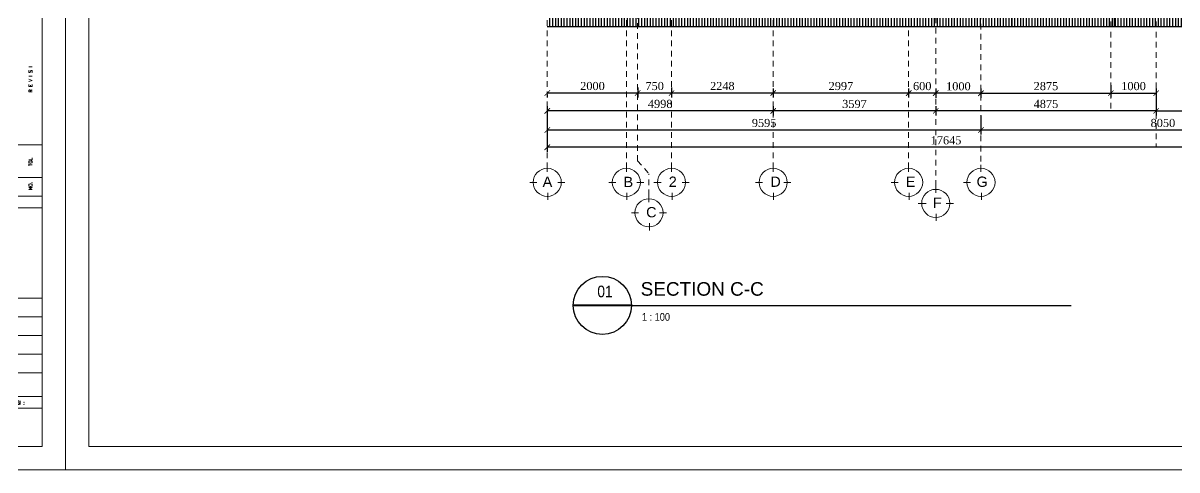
# Model space of a CAD drawing. Header units: millimetres. Extents: x -9564 to 494436, y -140371 to 4257.
# Drawn here: x 348.15 to 373.67, y 101.31 to 111.2 of the extents above; entities that cross this region are included whole.
import ezdxf
from ezdxf.enums import TextEntityAlignment as Align

# ---------------------------------------------------------------- set-up
doc = ezdxf.new("R2010")
doc.units = ezdxf.units.MM
doc.header["$MEASUREMENT"] = 0
doc.linetypes.add('DASHED2', pattern=[0.375, 0.25, -0.125])
doc.linetypes.add('HIDDEN2', pattern=[0.1875, 0.125, -0.0625])
doc.layers.get('DEFPOINTS').update_dxf_attribs({"lineweight": 18})
for name, color, linetype, lineweight in [('09-Arsiran', 8, 'Continuous', 5), ('AS', 8, 'HIDDEN2', 5), ('LEGEND', 1, 'DASHED2', 50), ('XR-KOP A3_MOZART$0$A-TXTKOP', 3, 'Continuous', 5), ('XR-KOP A3_MOZART$0$KOP-A1$0$A-GRSKOP', 1, 'Continuous', 5), ('XR-KOP A3_MOZART$0$KOP-A1$0$A-TXTKOP', 3, 'Continuous', 5)]:
    doc.layers.add(name, color=color, linetype=linetype, lineweight=lineweight)
doc.layers.add('NOT', color=1, linetype='Continuous')
doc.styles.add('HAND', font='ROMAND.SHX', dxfattribs={"width": 0.8, "height": 250})
doc.styles.add('NOTEXT1', font='arial.ttf')
doc.styles.add('NOTEXT2', font='arial.ttf')
doc.styles.add('NOTEXT4', font='arial.ttf')
doc.styles.get("Standard").update_dxf_attribs({"font": 'arial.ttf'})
doc.styles.add('style2', font='times.ttf', dxfattribs={"height": 0.18})
doc.styles.add('XR-KOP A3_MOZART$0$KOP-A1$0$ROMANS', font='romans.shx', dxfattribs={"height": 200})
doc.styles.add('XR-KOP A3_MOZART$0$ROMAND', font='romand.shx', dxfattribs={"height": 2, "bigfont": 'bigfont.shx'})
doc.dimstyles.new('ISO-25', dxfattribs={"dimtxt": 0.18, "dimasz": 0.12, "dimexe": 0.1, "dimexo": 0.1, "dimgap": 0.0625, "dimtad": 1, "dimtoh": 1, "dimdec": 0, "dimlfac": 1000, "dimtxsty": 'style2', "dimblk": 'ARCHTICK', "dimcen": 0.15, "dimclrd": 1, "dimclre": 1, "dimclrt": 4, "dimadec": 0, "dimazin": 0, "dimtfac": 1, "dimtdec": 0, "dimtmove": 0, "dimatfit": 3, "dimldrblk": 'OBLIQUE', "dimfxl": 1, "dimarcsym": 0})

# ---------------------------------------------------------------- blocks, each defined once
blk = doc.blocks.new('aspot')
at = {"layer": '09-Arsiran'}
for p, q in [((110.262, 123.544), (110.262, 123.388)), ((112.012, 123.544), (112.012, 123.388)), ((113.012, 123.544), (113.012, 123.388)), ((115.26, 123.544), (115.26, 123.388)), ((118.257, 123.544), (118.257, 123.388)), ((119.857, 123.544), (119.857, 123.388)), ((109.873, 123.154), (110.029, 123.154)), ((110.496, 123.154), (110.652, 123.154)), ((111.623, 123.154), (111.779, 123.154)), ((112.246, 123.154), (112.402, 123.154)), ((112.623, 123.154), (112.779, 123.154)), ((113.246, 123.154), (113.402, 123.154)), ((114.871, 123.154), (115.026, 123.154)), ((115.493, 123.154), (115.649, 123.154)), ((117.868, 123.154), (118.024, 123.154)), ((118.857, 123.077), (118.857, 122.921)), ((119.468, 123.154), (119.624, 123.154)), ((110.274, 122.921), (110.274, 122.765)), ((112.024, 122.921), (112.024, 122.765)), ((112.512, 122.869), (112.512, 122.714)), ((113.024, 122.921), (113.024, 122.765)), ((115.271, 122.921), (115.271, 122.765)), ((118.269, 122.921), (118.269, 122.765)), ((119.869, 122.921), (119.869, 122.765)), ((118.468, 122.688), (118.624, 122.688)), ((118.491, 122.688), (118.647, 122.688)), ((119.091, 122.688), (119.247, 122.688)), ((112.123, 122.48), (112.279, 122.48)), ((112.746, 122.48), (112.902, 122.48)), ((118.869, 122.454), (118.869, 122.299)), ((112.524, 122.247), (112.524, 122.091))]:
    blk.add_line(p, q, dxfattribs=at)
for centre in [(110.262, 123.154), (112.012, 123.154), (113.012, 123.154), (115.26, 123.154), (118.257, 123.154), (119.857, 123.154), (112.512, 122.48), (118.857, 122.688)]:
    blk.add_circle(centre, 0.311, dxfattribs=at)
at = {"layer": 'AS'}
for p, q in [((110.262, 123.466), (110.262, 140.622)), ((112.012, 123.466), (112.012, 140.622)), ((112.262, 123.628), (112.262, 140.622)), ((113.012, 123.466), (113.012, 140.622)), ((115.26, 123.466), (115.26, 140.622)), ((118.257, 123.466), (118.257, 140.622)), ((118.857, 123.077), (118.857, 140.622)), ((119.857, 123.388), (119.857, 140.622)), ((112.262, 123.628), (112.512, 123.342)), ((112.512, 122.869), (112.512, 123.342))]:
    blk.add_line(p, q, dxfattribs=at)
at = {"layer": '09-Arsiran', "color": 2, "char_height": 0.228, "attachment_point": 1}
for s, insert in [('A', (110.16, 123.282)), ('B', (111.95, 123.277)), ('2', (112.95, 123.282)), ('D', (115.198, 123.282)), ('E', (118.195, 123.282)), ('G', (119.76, 123.282)), ('F', (118.795, 122.815)), ('C', (112.45, 122.607))]:
    blk.add_mtext_dynamic_manual_height_columns(s, width=0.05426, gutter_width=1.14, heights=[0], dxfattribs=dict(at, insert=insert))
blk = doc.blocks.new('_ArchTick')
at = {"color": 0, "linetype": 'ByBlock', "const_width": 0.15}
blk.add_lwpolyline([(-0.5, -0.5), (0.5, 0.5)], dxfattribs=at)
blk = doc.blocks.new('*D141')
at = {"color": 1, "lineweight": -2, "transparency": 16777216}
for p, q in [((591.492, 151.981), (591.492, 151.774)), ((592.492, 151.981), (592.492, 151.774)), ((592.492, 151.874), (591.492, 151.874))]:
    blk.add_line(p, q, dxfattribs=at)
at = {"layer": 'DEFPOINTS', "color": 0, "transparency": 16777216}
for p in [(591.492, 152.081), (592.492, 152.081), (591.492, 151.874)]:
    blk.add_point(p, dxfattribs=at)
at = {"color": 1, "lineweight": -2, "transparency": 16777216, "xscale": 0.12, "yscale": 0.12, "zscale": 0.12, "rotation": 180}
blk.add_blockref('_ArchTick', (591.492, 151.874), dxfattribs=at)
at = {"color": 1, "lineweight": -2, "transparency": 16777216, "xscale": 0.12, "yscale": 0.12, "zscale": 0.12}
blk.add_blockref('_ArchTick', (592.492, 151.874), dxfattribs=at)
at = {"color": 4, "transparency": 16777216, "insert": (591.992, 152.028), "char_height": 0.18, "attachment_point": 5, "style": 'style2'}
blk.add_mtext('1000', dxfattribs=at)
blk = doc.blocks.new('_Oblique')
at = {"color": 0, "linetype": 'ByBlock', "lineweight": -2}
blk.add_line((-0.5, -0.5), (0.5, 0.5), dxfattribs=at)
blk = doc.blocks.new('*D142')
at = {"color": 1, "lineweight": -2, "transparency": 16777216}
for p, q in [((590.892, 151.981), (590.892, 151.777)), ((591.492, 151.981), (591.492, 151.777)), ((591.492, 151.877), (590.892, 151.877))]:
    blk.add_line(p, q, dxfattribs=at)
at = {"layer": 'DEFPOINTS', "color": 0, "transparency": 16777216}
for p in [(590.892, 152.081), (591.492, 152.081), (590.892, 151.877)]:
    blk.add_point(p, dxfattribs=at)
at = {"color": 1, "lineweight": -2, "transparency": 16777216, "xscale": 0.12, "yscale": 0.12, "zscale": 0.12, "rotation": 180}
blk.add_blockref('_ArchTick', (590.892, 151.877), dxfattribs=at)
at = {"color": 1, "lineweight": -2, "transparency": 16777216, "xscale": 0.12, "yscale": 0.12, "zscale": 0.12}
blk.add_blockref('_ArchTick', (591.492, 151.877), dxfattribs=at)
at = {"color": 4, "transparency": 16777216, "insert": (591.192, 152.031), "char_height": 0.18, "attachment_point": 5, "style": 'style2'}
blk.add_mtext('600', dxfattribs=at)
blk = doc.blocks.new('*D143')
at = {"color": 1, "lineweight": -2, "transparency": 16777216}
for p, q in [((587.894, 151.981), (587.894, 151.779)), ((590.892, 151.981), (590.892, 151.779)), ((590.892, 151.879), (587.894, 151.879))]:
    blk.add_line(p, q, dxfattribs=at)
at = {"layer": 'DEFPOINTS', "color": 0, "transparency": 16777216}
for p in [(587.894, 152.081), (590.892, 152.081), (587.894, 151.879)]:
    blk.add_point(p, dxfattribs=at)
at = {"color": 1, "lineweight": -2, "transparency": 16777216, "xscale": 0.12, "yscale": 0.12, "zscale": 0.12, "rotation": 180}
blk.add_blockref('_ArchTick', (587.894, 151.879), dxfattribs=at)
at = {"color": 1, "lineweight": -2, "transparency": 16777216, "xscale": 0.12, "yscale": 0.12, "zscale": 0.12}
blk.add_blockref('_ArchTick', (590.892, 151.879), dxfattribs=at)
at = {"color": 4, "transparency": 16777216, "insert": (589.393, 152.033), "char_height": 0.18, "attachment_point": 5, "style": 'style2'}
blk.add_mtext('2997', dxfattribs=at)
blk = doc.blocks.new('*D144')
at = {"color": 1, "lineweight": -2, "transparency": 16777216}
blk.add_line((587.894, 151.879), (585.647, 151.879), dxfattribs=at)
at = {"layer": 'DEFPOINTS', "color": 0, "transparency": 16777216}
for p in [(585.647, 151.879), (585.647, 151.879), (587.894, 151.879)]:
    blk.add_point(p, dxfattribs=at)
at = {"color": 1, "lineweight": -2, "transparency": 16777216, "xscale": 0.12, "yscale": 0.12, "zscale": 0.12, "rotation": 180}
blk.add_blockref('_ArchTick', (585.647, 151.879), dxfattribs=at)
at = {"color": 1, "lineweight": -2, "transparency": 16777216, "xscale": 0.12, "yscale": 0.12, "zscale": 0.12}
blk.add_blockref('_ArchTick', (587.894, 151.879), dxfattribs=at)
at = {"color": 4, "transparency": 16777216, "insert": (586.77, 152.033), "char_height": 0.18, "attachment_point": 5, "style": 'style2'}
blk.add_mtext('2248', dxfattribs=at)
blk = doc.blocks.new('*D145')
at = {"color": 1, "lineweight": -2, "transparency": 16777216}
for p, q in [((584.897, 151.998), (584.897, 151.779)), ((585.647, 151.998), (585.647, 151.779)), ((585.647, 151.879), (584.897, 151.879))]:
    blk.add_line(p, q, dxfattribs=at)
at = {"layer": 'DEFPOINTS', "color": 0, "transparency": 16777216}
for p in [(584.897, 152.098), (585.647, 152.098), (584.897, 151.879)]:
    blk.add_point(p, dxfattribs=at)
at = {"color": 1, "lineweight": -2, "transparency": 16777216, "xscale": 0.12, "yscale": 0.12, "zscale": 0.12, "rotation": 180}
blk.add_blockref('_ArchTick', (584.897, 151.879), dxfattribs=at)
at = {"color": 1, "lineweight": -2, "transparency": 16777216, "xscale": 0.12, "yscale": 0.12, "zscale": 0.12}
blk.add_blockref('_ArchTick', (585.647, 151.879), dxfattribs=at)
at = {"color": 4, "transparency": 16777216, "insert": (585.272, 152.033), "char_height": 0.18, "attachment_point": 5, "style": 'style2'}
blk.add_mtext('750', dxfattribs=at)
blk = doc.blocks.new('*D146')
at = {"color": 1, "lineweight": -2, "transparency": 16777216}
for p, q in [((584.897, 151.879), (582.897, 151.879)), ((582.897, 151.846), (582.897, 151.779)), ((584.897, 151.846), (584.897, 151.779))]:
    blk.add_line(p, q, dxfattribs=at)
at = {"layer": 'DEFPOINTS', "color": 0, "transparency": 16777216}
for p in [(582.897, 151.946), (584.897, 151.946), (582.897, 151.879)]:
    blk.add_point(p, dxfattribs=at)
at = {"color": 1, "lineweight": -2, "transparency": 16777216, "xscale": 0.12, "yscale": 0.12, "zscale": 0.12, "rotation": 180}
blk.add_blockref('_ArchTick', (582.897, 151.879), dxfattribs=at)
at = {"color": 1, "lineweight": -2, "transparency": 16777216, "xscale": 0.12, "yscale": 0.12, "zscale": 0.12}
blk.add_blockref('_ArchTick', (584.897, 151.879), dxfattribs=at)
at = {"color": 4, "transparency": 16777216, "insert": (583.897, 152.033), "char_height": 0.18, "attachment_point": 5, "style": 'style2'}
blk.add_mtext('2000', dxfattribs=at)
blk = doc.blocks.new('*D298')
at = {"color": 1, "lineweight": -2, "transparency": 16777216}
for p, q in [((592.492, 151.981), (592.492, 151.777)), ((595.367, 152.05), (595.367, 151.777)), ((592.492, 151.877), (595.367, 151.877))]:
    blk.add_line(p, q, dxfattribs=at)
at = {"layer": 'DEFPOINTS', "color": 0, "transparency": 16777216}
for p in [(595.367, 152.15), (592.492, 152.081), (595.367, 151.877)]:
    blk.add_point(p, dxfattribs=at)
at = {"color": 1, "lineweight": -2, "transparency": 16777216, "xscale": 0.12, "yscale": 0.12, "zscale": 0.12, "rotation": 180}
blk.add_blockref('_ArchTick', (592.492, 151.877), dxfattribs=at)
at = {"color": 1, "lineweight": -2, "transparency": 16777216, "xscale": 0.12, "yscale": 0.12, "zscale": 0.12}
blk.add_blockref('_ArchTick', (595.367, 151.877), dxfattribs=at)
at = {"color": 4, "transparency": 16777216, "insert": (593.929, 152.031), "char_height": 0.18, "attachment_point": 5, "style": 'style2'}
blk.add_mtext('2875', dxfattribs=at)
blk = doc.blocks.new('*D299')
at = {"color": 1, "lineweight": -2, "transparency": 16777216}
for p, q in [((595.367, 151.981), (595.367, 151.777)), ((596.367, 151.981), (596.367, 151.777)), ((595.367, 151.877), (596.367, 151.877))]:
    blk.add_line(p, q, dxfattribs=at)
at = {"layer": 'DEFPOINTS', "color": 0, "transparency": 16777216}
for p in [(595.367, 152.081), (596.367, 152.081), (596.367, 151.877)]:
    blk.add_point(p, dxfattribs=at)
at = {"color": 1, "lineweight": -2, "transparency": 16777216, "xscale": 0.12, "yscale": 0.12, "zscale": 0.12, "rotation": 180}
blk.add_blockref('_ArchTick', (595.367, 151.877), dxfattribs=at)
at = {"color": 1, "lineweight": -2, "transparency": 16777216, "xscale": 0.12, "yscale": 0.12, "zscale": 0.12}
blk.add_blockref('_ArchTick', (596.367, 151.877), dxfattribs=at)
at = {"color": 4, "transparency": 16777216, "insert": (595.867, 152.031), "char_height": 0.18, "attachment_point": 5, "style": 'style2'}
blk.add_mtext('1000', dxfattribs=at)
blk = doc.blocks.new('*D147')
at = {"color": 1, "lineweight": -2, "transparency": 16777216}
for p, q in [((591.492, 151.585), (591.492, 151.382)), ((596.367, 151.482), (591.492, 151.482)), ((596.367, 151.585), (596.367, 151.382))]:
    blk.add_line(p, q, dxfattribs=at)
at = {"layer": 'DEFPOINTS', "color": 0, "transparency": 16777216}
for p in [(591.492, 151.685), (596.367, 151.685), (591.492, 151.482)]:
    blk.add_point(p, dxfattribs=at)
at = {"color": 1, "lineweight": -2, "transparency": 16777216, "xscale": 0.12, "yscale": 0.12, "zscale": 0.12, "rotation": 180}
blk.add_blockref('_ArchTick', (591.492, 151.482), dxfattribs=at)
at = {"color": 1, "lineweight": -2, "transparency": 16777216, "xscale": 0.12, "yscale": 0.12, "zscale": 0.12}
blk.add_blockref('_ArchTick', (596.367, 151.482), dxfattribs=at)
at = {"color": 4, "transparency": 16777216, "insert": (593.929, 151.636), "char_height": 0.18, "attachment_point": 5, "style": 'style2'}
blk.add_mtext('4875', dxfattribs=at)
blk = doc.blocks.new('*D148')
at = {"color": 1, "lineweight": -2, "transparency": 16777216}
for p, q in [((587.894, 151.585), (587.894, 151.382)), ((591.492, 151.482), (587.894, 151.482)), ((591.492, 151.585), (591.492, 151.382))]:
    blk.add_line(p, q, dxfattribs=at)
at = {"layer": 'DEFPOINTS', "color": 0, "transparency": 16777216}
for p in [(587.894, 151.685), (591.492, 151.685), (587.894, 151.482)]:
    blk.add_point(p, dxfattribs=at)
at = {"color": 1, "lineweight": -2, "transparency": 16777216, "xscale": 0.12, "yscale": 0.12, "zscale": 0.12, "rotation": 180}
blk.add_blockref('_ArchTick', (587.894, 151.482), dxfattribs=at)
at = {"color": 1, "lineweight": -2, "transparency": 16777216, "xscale": 0.12, "yscale": 0.12, "zscale": 0.12}
blk.add_blockref('_ArchTick', (591.492, 151.482), dxfattribs=at)
at = {"color": 4, "transparency": 16777216, "insert": (589.693, 151.636), "char_height": 0.18, "attachment_point": 5, "style": 'style2'}
blk.add_mtext('3597', dxfattribs=at)
blk = doc.blocks.new('*D149')
at = {"color": 1, "lineweight": -2, "transparency": 16777216}
for p, q in [((582.897, 151.585), (582.897, 151.383)), ((587.894, 151.483), (582.897, 151.483)), ((587.894, 151.585), (587.894, 151.383))]:
    blk.add_line(p, q, dxfattribs=at)
at = {"layer": 'DEFPOINTS', "color": 0, "transparency": 16777216}
for p in [(582.897, 151.685), (587.894, 151.685), (582.897, 151.483)]:
    blk.add_point(p, dxfattribs=at)
at = {"color": 1, "lineweight": -2, "transparency": 16777216, "xscale": 0.12, "yscale": 0.12, "zscale": 0.12, "rotation": 180}
blk.add_blockref('_ArchTick', (582.897, 151.483), dxfattribs=at)
at = {"color": 1, "lineweight": -2, "transparency": 16777216, "xscale": 0.12, "yscale": 0.12, "zscale": 0.12}
blk.add_blockref('_ArchTick', (587.894, 151.483), dxfattribs=at)
at = {"color": 4, "transparency": 16777216, "insert": (585.395, 151.638), "char_height": 0.18, "attachment_point": 5, "style": 'style2'}
blk.add_mtext('4998', dxfattribs=at)
blk = doc.blocks.new('*D150')
at = {"color": 1, "lineweight": -2, "transparency": 16777216}
for p, q in [((596.367, 151.981), (596.367, 151.382)), ((600.542, 151.981), (600.542, 151.382)), ((596.367, 151.482), (600.542, 151.482))]:
    blk.add_line(p, q, dxfattribs=at)
at = {"layer": 'DEFPOINTS', "color": 0, "transparency": 16777216}
for p in [(596.367, 152.081), (600.542, 152.081), (600.542, 151.482)]:
    blk.add_point(p, dxfattribs=at)
at = {"color": 1, "lineweight": -2, "transparency": 16777216, "xscale": 0.12, "yscale": 0.12, "zscale": 0.12, "rotation": 180}
blk.add_blockref('_ArchTick', (596.367, 151.482), dxfattribs=at)
at = {"color": 1, "lineweight": -2, "transparency": 16777216, "xscale": 0.12, "yscale": 0.12, "zscale": 0.12}
blk.add_blockref('_ArchTick', (600.542, 151.482), dxfattribs=at)
at = {"color": 4, "transparency": 16777216, "insert": (598.454, 151.636), "char_height": 0.18, "attachment_point": 5, "style": 'style2'}
blk.add_mtext('4175', dxfattribs=at)
blk = doc.blocks.new('*D151')
at = {"color": 1, "lineweight": -2, "transparency": 16777216}
for p, q in [((582.897, 151.384), (582.897, 150.961)), ((592.492, 151.382), (592.492, 150.961)), ((582.897, 151.061), (592.492, 151.061))]:
    blk.add_line(p, q, dxfattribs=at)
at = {"layer": 'DEFPOINTS', "color": 0, "transparency": 16777216}
for p in [(582.897, 151.484), (592.492, 151.482), (592.492, 151.061)]:
    blk.add_point(p, dxfattribs=at)
at = {"color": 1, "lineweight": -2, "transparency": 16777216, "xscale": 0.12, "yscale": 0.12, "zscale": 0.12, "rotation": 180}
blk.add_blockref('_ArchTick', (582.897, 151.061), dxfattribs=at)
at = {"color": 1, "lineweight": -2, "transparency": 16777216, "xscale": 0.12, "yscale": 0.12, "zscale": 0.12}
blk.add_blockref('_ArchTick', (592.492, 151.061), dxfattribs=at)
at = {"color": 4, "transparency": 16777216, "insert": (587.694, 151.215), "char_height": 0.18, "attachment_point": 5, "style": 'style2'}
blk.add_mtext('9595', dxfattribs=at)
blk = doc.blocks.new('*D152')
at = {"color": 1, "lineweight": -2, "transparency": 16777216}
for p, q in [((592.492, 151.382), (592.492, 150.961)), ((600.542, 151.382), (600.542, 150.961)), ((592.492, 151.061), (600.542, 151.061))]:
    blk.add_line(p, q, dxfattribs=at)
at = {"layer": 'DEFPOINTS', "color": 0, "transparency": 16777216}
for p in [(592.492, 151.482), (600.542, 151.482), (600.542, 151.061)]:
    blk.add_point(p, dxfattribs=at)
at = {"color": 1, "lineweight": -2, "transparency": 16777216, "xscale": 0.12, "yscale": 0.12, "zscale": 0.12, "rotation": 180}
blk.add_blockref('_ArchTick', (592.492, 151.061), dxfattribs=at)
at = {"color": 1, "lineweight": -2, "transparency": 16777216, "xscale": 0.12, "yscale": 0.12, "zscale": 0.12}
blk.add_blockref('_ArchTick', (600.542, 151.061), dxfattribs=at)
at = {"color": 4, "transparency": 16777216, "insert": (596.517, 151.215), "char_height": 0.18, "attachment_point": 5, "style": 'style2'}
blk.add_mtext('8050', dxfattribs=at)
blk = doc.blocks.new('*D153')
at = {"color": 1, "lineweight": -2, "transparency": 16777216}
for p, q in [((582.897, 150.961), (582.897, 150.578)), ((600.542, 150.961), (600.542, 150.578)), ((600.542, 150.678), (582.897, 150.678))]:
    blk.add_line(p, q, dxfattribs=at)
at = {"layer": 'DEFPOINTS', "color": 0, "transparency": 16777216}
for p in [(582.897, 151.061), (600.542, 151.061), (582.897, 150.678)]:
    blk.add_point(p, dxfattribs=at)
at = {"color": 1, "lineweight": -2, "transparency": 16777216, "xscale": 0.12, "yscale": 0.12, "zscale": 0.12, "rotation": 180}
blk.add_blockref('_ArchTick', (582.897, 150.678), dxfattribs=at)
at = {"color": 1, "lineweight": -2, "transparency": 16777216, "xscale": 0.12, "yscale": 0.12, "zscale": 0.12}
blk.add_blockref('_ArchTick', (600.542, 150.678), dxfattribs=at)
at = {"color": 4, "transparency": 16777216, "insert": (591.719, 150.832), "char_height": 0.18, "attachment_point": 5, "style": 'style2'}
blk.add_mtext('17645', dxfattribs=at)
blk = doc.blocks.new('hsdh')
at = {"layer": 'XR-KOP A3_MOZART$0$KOP-A1$0$A-GRSKOP', "linetype": 'Continuous', "lineweight": 5}
for p, q in [((140385, 62631), (145017, 62631)), ((140385, 61982), (145017, 61982)), ((140385, 61611), (145017, 61611)), ((140385, 61611), (145017, 61611)), ((140385, 61380), (145017, 61380)), ((140385, 59597), (145017, 59597)), ((141774, 59226), (145017, 59226)), ((141774, 58856), (145017, 58856)), ((140385, 58485), (145017, 58485)), ((140385, 58115), (145017, 58115)), ((140385, 57651), (145017, 57651)), ((140385, 57420), (145017, 57420))]:
    blk.add_line(p, q, dxfattribs=at)
at = {"layer": 'XR-KOP A3_MOZART$0$KOP-A1$0$A-GRSKOP', "color": 0, "linetype": 'Continuous', "lineweight": 5}
blk.add_lwpolyline([(145480, 82601), (107945, 82601), (107945, 56197), (145480, 56197)], close=True, dxfattribs=at)
at = {"layer": 'XR-KOP A3_MOZART$0$KOP-A1$0$A-GRSKOP', "color": 5, "linetype": 'Continuous', "lineweight": 5}
blk.add_lwpolyline([(145017, 82138), (108409, 82138), (108409, 56660), (145017, 56660)], close=True, dxfattribs=at)
at = {"layer": 'XR-KOP A3_MOZART$0$KOP-A1$0$A-TXTKOP', "lineweight": 5, "style": 'XR-KOP A3_MOZART$0$KOP-A1$0$ROMANS'}
for s, height, p in [('R E V I S I', 69.49, (144822, 63662)), ('TGL', 69.5, (144822, 62210)), ('NO.', 69.5, (144822, 61732))]:
    blk.add_text(s, height=height, rotation=90, dxfattribs=at).set_placement(p)
blk.add_text('REVISI :', height=69.5, dxfattribs=at).set_placement((144317, 57491))
blk = doc.blocks.new('NOT-28-ADI')
at = {"const_width": 50}
blk.add_lwpolyline([(-750, 0), (750, 0)], dxfattribs=at)
blk.add_circle((0, 0), 750)
at = {"layer": 'NOT'}
blk.add_line((750, 0), (12100, 0), dxfattribs=at)
at = {"color": 5, "style": 'NOTEXT4'}
for tag, p in [('JDL1', (988, 765)), ('JDL2', (988, 250))]:
    blk.add_attdef(tag, p, '', height=350, dxfattribs=at)
at = {"color": 5, "style": 'NOTEXT4', "width": 0.85}
blk.add_attdef('NO', text='', height=300, dxfattribs=at).set_placement((68, 360), align=Align.MIDDLE_CENTER)
at = {"style": 'NOTEXT1', "width": 0.85}
blk.add_attdef('REF.', text='', height=200, dxfattribs=at).set_placement((0, -190), align=Align.TOP_CENTER)
blk.add_attdef('SCALE', (1020, -398), '', height=200, dxfattribs=at)
blk.add_attdef('ROOM', text='', height=200, dxfattribs=at).set_placement((3715, -388), align=Align.RIGHT)
blk = doc.blocks.new('A$C2a879c63')
h = blk.add_hatch()
h.set_pattern_fill('ANSI31', color=8, scale=0.02, angle=45)
h.set_pattern_definition([(90, (278.396384, -115.29338), (-0.0635, 0), [])])
h.paths.add_polyline_path([(393.6563, 10.0054), (396.7288, 10.0054), (396.7288, 10.3654), (391.4088, 10.3654), (391.4088, 9.8054), (393.6563, 9.8054)])
h.paths.add_polyline_path([(391.4088, 10.3654), (390.6588, 10.3654), (390.6588, 9.8054), (391.4088, 9.8054)])
h.paths.add_polyline_path([(390.6588, 10.3654), (390.4088, 10.3654), (390.4088, 9.8054), (390.6588, 9.8054)])
h.paths.add_polyline_path([(390.4088, 10.3654), (388.8088, 10.3654), (388.8088, 10.0054), (388.6588, 10.0054), (388.6588, 9.8054), (390.4088, 9.8054)])
h.paths.add_polyline_path([(396.5788, 10.0054), (393.6563, 10.0054), (393.6563, 9.8054), (396.5788, 9.8054)])
h.paths.add_polyline_path([(397.2538, 10.3654), (396.7288, 10.3654), (396.7288, 9.8054), (397.2538, 9.8054)])
h.paths.add_polyline_path([(396.7288, 10.0054), (396.6538, 10.0054), (396.6538, 9.8054), (396.7288, 9.8054)])
h.paths.add_polyline_path([(396.6538, 10.0054), (396.5788, 10.0054), (396.5788, 9.8054), (396.6538, 9.8054)])
h.paths.add_polyline_path([(397.3288, 10.3654), (397.3288, 10.0054), (397.2538, 10.0054), (397.2538, 9.8054), (406.3038, 9.8054), (406.3038, 10.3654)])
for p, q in [((398.9288, 10.5654), (398.9288, 9.8054)), ((401.1988, 10.5654), (401.1988, 9.8054)), ((406.3038, 9.8054), (388.6588, 9.8054))]:
    blk.add_line(p, q)
at = {"layer": 'AS'}
for p, q in [((401.1288, 13.5254), (401.1288, 7.9233)), ((402.1288, 13.5254), (402.1288, 7.1403))]:
    blk.add_line(p, q, dxfattribs=at)
blk.add_blockref('aspot', (278.3964, -116.7876))
at = {"layer": 'LEGEND', "xscale": 0.00111896417510141, "yscale": 0.00111896417510141, "zscale": 0.00111896417510141}
for p in [(215.213, -62.8819), (257.213, -62.8819)]:
    blk.add_blockref('hsdh', p, dxfattribs=at)
at = {"layer": 'NOT'}
ref = blk.add_blockref('NOT-28-ADI', (389.878, 3.6428), dxfattribs=dict(at, xscale=0.0008571428572759032, yscale=0.0008571428572759032, zscale=0.0008571428572759032))
ref.add_attrib('NO', '01', dxfattribs={"layer": '0', "color": 5, "height": 0.25714, "style": 'NOTEXT2', "width": 0.85}).set_placement((389.9364, 3.9511), align=Align.MIDDLE_CENTER)
ref.add_attrib('JDL2', 'SECTION C-C', (390.7247, 3.8571), dxfattribs={"layer": '0', "color": 5, "height": 0.3, "style": 'NOTEXT2'})
ref.add_attrib('SCALE', '1 : 100', (390.7519, 3.3017), dxfattribs={"layer": '0', "height": 0.17143, "style": 'NOTEXT1', "width": 0.85})
at = {"color": 4, "style": 'HAND'}
for tag, height, rotation, p in [('DRY.WASHER', 0.054, 0, (11.9366, 24.9122)), ('PATIO', 0.135, 0, (20.9666, 21.5696)), ('GENSET', 0.135, 0, (18.2157, 17.1045)), ('PLANTERBOX', 0.135, 90, (22.169, 13.2959)), ('PLANTERBOX', 0.135, 0, (18.5224, 11.5633)), ('PATIO', 0.135, 0, (400.0395, 10.821)), ('CARPORT', 0.135, 0, (12.157, 9.7744)), ('CARPORT', 0.135, 0, (20.6202, 9.7744))]:
    blk.add_attdef(tag, text='', height=height, rotation=rotation, dxfattribs=at).set_placement(p, align=Align.MIDDLE)
at = {"layer": 'XR-KOP A3_MOZART$0$A-TXTKOP', "style": 'XR-KOP A3_MOZART$0$ROMAND'}
for tag, p in [('1:200', (37.0468, 3.1879)), ('1:100', (79.0468, 3.1879)), ('1:100', (121.0468, 3.1879)), ('1:100', (163.0468, 3.1879)), ('1:100', (205.0468, 3.1879)), ('1:100', (247.0468, 3.1879)), ('1:100', (289.0468, 3.1879)), ('1:100', (331.0468, 3.1879)), ('1:100', (373.0468, 3.1879)), ('1:100', (415.0468, 3.1879)), ('1:100', (457.0468, 3.1879)), ('1:100', (499.0468, 3.1879))]:
    blk.add_attdef(tag, text='', height=0.1296, dxfattribs=at).set_placement(p, align=Align.MIDDLE)
for base, p1, p2, picture, middle, set_off in [((388.6588, 8.3437), (390.6588, 8.4113), (388.6588, 8.4113), '*D146', (389.6588, 8.4977), (-194.2379, -143.5351)), ((390.6588, 8.3437), (391.4088, 8.5626), (390.6588, 8.5626), '*D145', (391.0338, 8.498), (-194.2379, -143.5351)), ((391.408773, 8.343662), (393.656275, 8.343662), (391.408773, 8.343662), '*D144', (392.532524, 8.497719), (-194.237939, -143.535144)), ((393.6562747196, 8.3436618986), (396.6537747196, 8.5453568789), (393.6562747196, 8.5453568789), '*D143', (395.1550247196, 8.4979787696), (-194.2379386561, -143.535144147)), ((396.6538, 8.342), (397.2538, 8.5454), (396.6538, 8.5454), '*D142', (396.9538, 8.496), (-194.2379, -143.5351)), ((397.2538, 8.3386), (398.2538, 8.5454), (397.2538, 8.5454), '*D141', (397.7538, 8.4926), (-194.2379, -143.5351)), ((401.1288, 8.342), (398.2538, 8.5454), (401.1288, 8.6151), '*D298', (399.6913, 8.4963), (-194.2379, -143.5351)), ((402.1288, 8.342), (401.1288, 8.5454), (402.1288, 8.5454), '*D299', (401.6288, 8.496), (-194.2379, -143.5351)), ((406.3038, 7.9464), (402.1288, 8.5454), (406.3038, 8.5454), '*D150', (404.2163, 8.1007), (-194.2379, -143.5351)), ((388.658773, 7.948167), (393.656275, 8.14993), (388.658773, 8.14993), '*D149', (391.157524, 8.102484), (-194.237939, -143.535144)), ((393.6562747196, 7.946404832), (397.2537747196, 8.1499300671), (393.6562747196, 8.1499300671), '*D148', (395.4550247196, 8.1007217029), (-194.2379386561, -143.535144147)), ((397.2538, 7.9464), (402.1288, 8.1499), (397.2538, 8.1499), '*D147', (399.6913, 8.1007), (-194.2379, -143.5351)), ((398.2538, 7.5255), (388.6588, 7.949), (398.2538, 7.9464), '*D151', (393.4563, 7.6798), (-194.2379, -143.5351)), ((406.3038, 7.5255), (398.2538, 7.9464), (406.3038, 7.9464), '*D152', (402.2788, 7.6795), (-194.2379, -143.5351)), ((388.6588, 7.143), (406.3038, 7.5255), (388.6588, 7.5255), '*D153', (397.4813, 7.2973), (-194.2379, -143.5351))]:
    dim = blk.add_linear_dim(base=base, p1=p1, p2=p2, dimstyle='ISO-25')
    dim.commit()
    dim.dimension.update_dxf_attribs({"geometry": picture, "text_midpoint": middle, "insert": set_off})

msp = doc.modelspace()

# ---------------------------------------------------------------- block references
msp.add_blockref('A$C2a879c63', (-28.9148, 101.3058))

doc.saveas('drawing.dxf')
